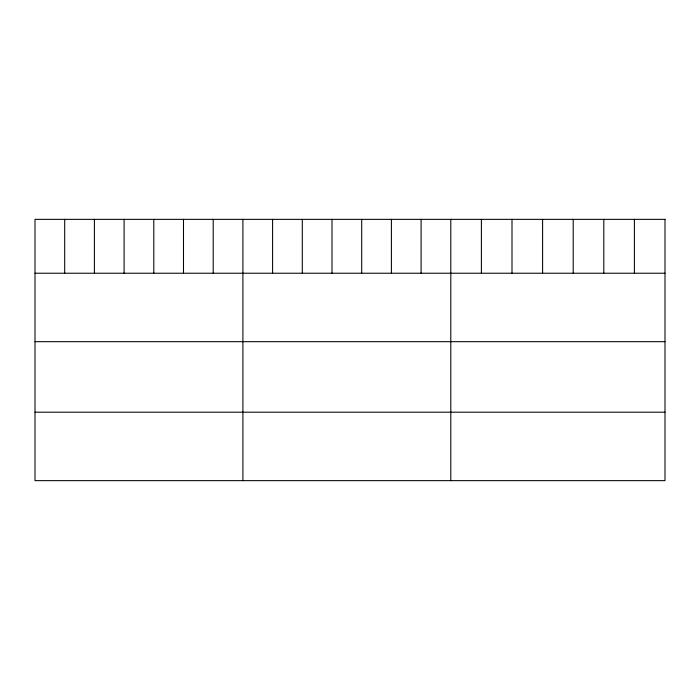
<?xml version="1.0" encoding="UTF-8"?>
<svg xmlns="http://www.w3.org/2000/svg" width="700" height="700" viewBox="0 0 700 700"><rect width="100%" height="100%" fill="white"/><g stroke="black" fill="none" stroke-linecap="round" stroke-linejoin="round"><path stroke-width="1.05" d="M35 273.227L665 273.227M35 341.679L665 341.679M35 412.195L665 412.195M634.401 219.354L634.401 273.227M603.803 219.354L603.803 273.227M573.204 219.354L573.204 273.227M542.596 219.354L542.596 273.227M511.998 219.354L511.998 273.227M481.399 219.354L481.399 273.227M450.8 219.354L450.8 480.646M421.102 219.354L421.102 273.227M391.396 219.354L391.396 273.227M361.699 219.354L361.699 273.227M332.001 219.354L332.001 273.227M302.304 219.354L302.304 273.227M272.598 219.354L272.598 273.227M242.9 219.354L242.9 480.646M213.202 219.354L213.202 273.227M183.496 219.354L183.496 273.227M153.799 219.354L153.799 273.227M124.101 219.354L124.101 273.227M94.404 219.354L94.404 273.227M64.697 219.354L64.697 273.227M665 219.354L35 219.354L35 480.646L665 480.646L665 219.354"/></g></svg>
